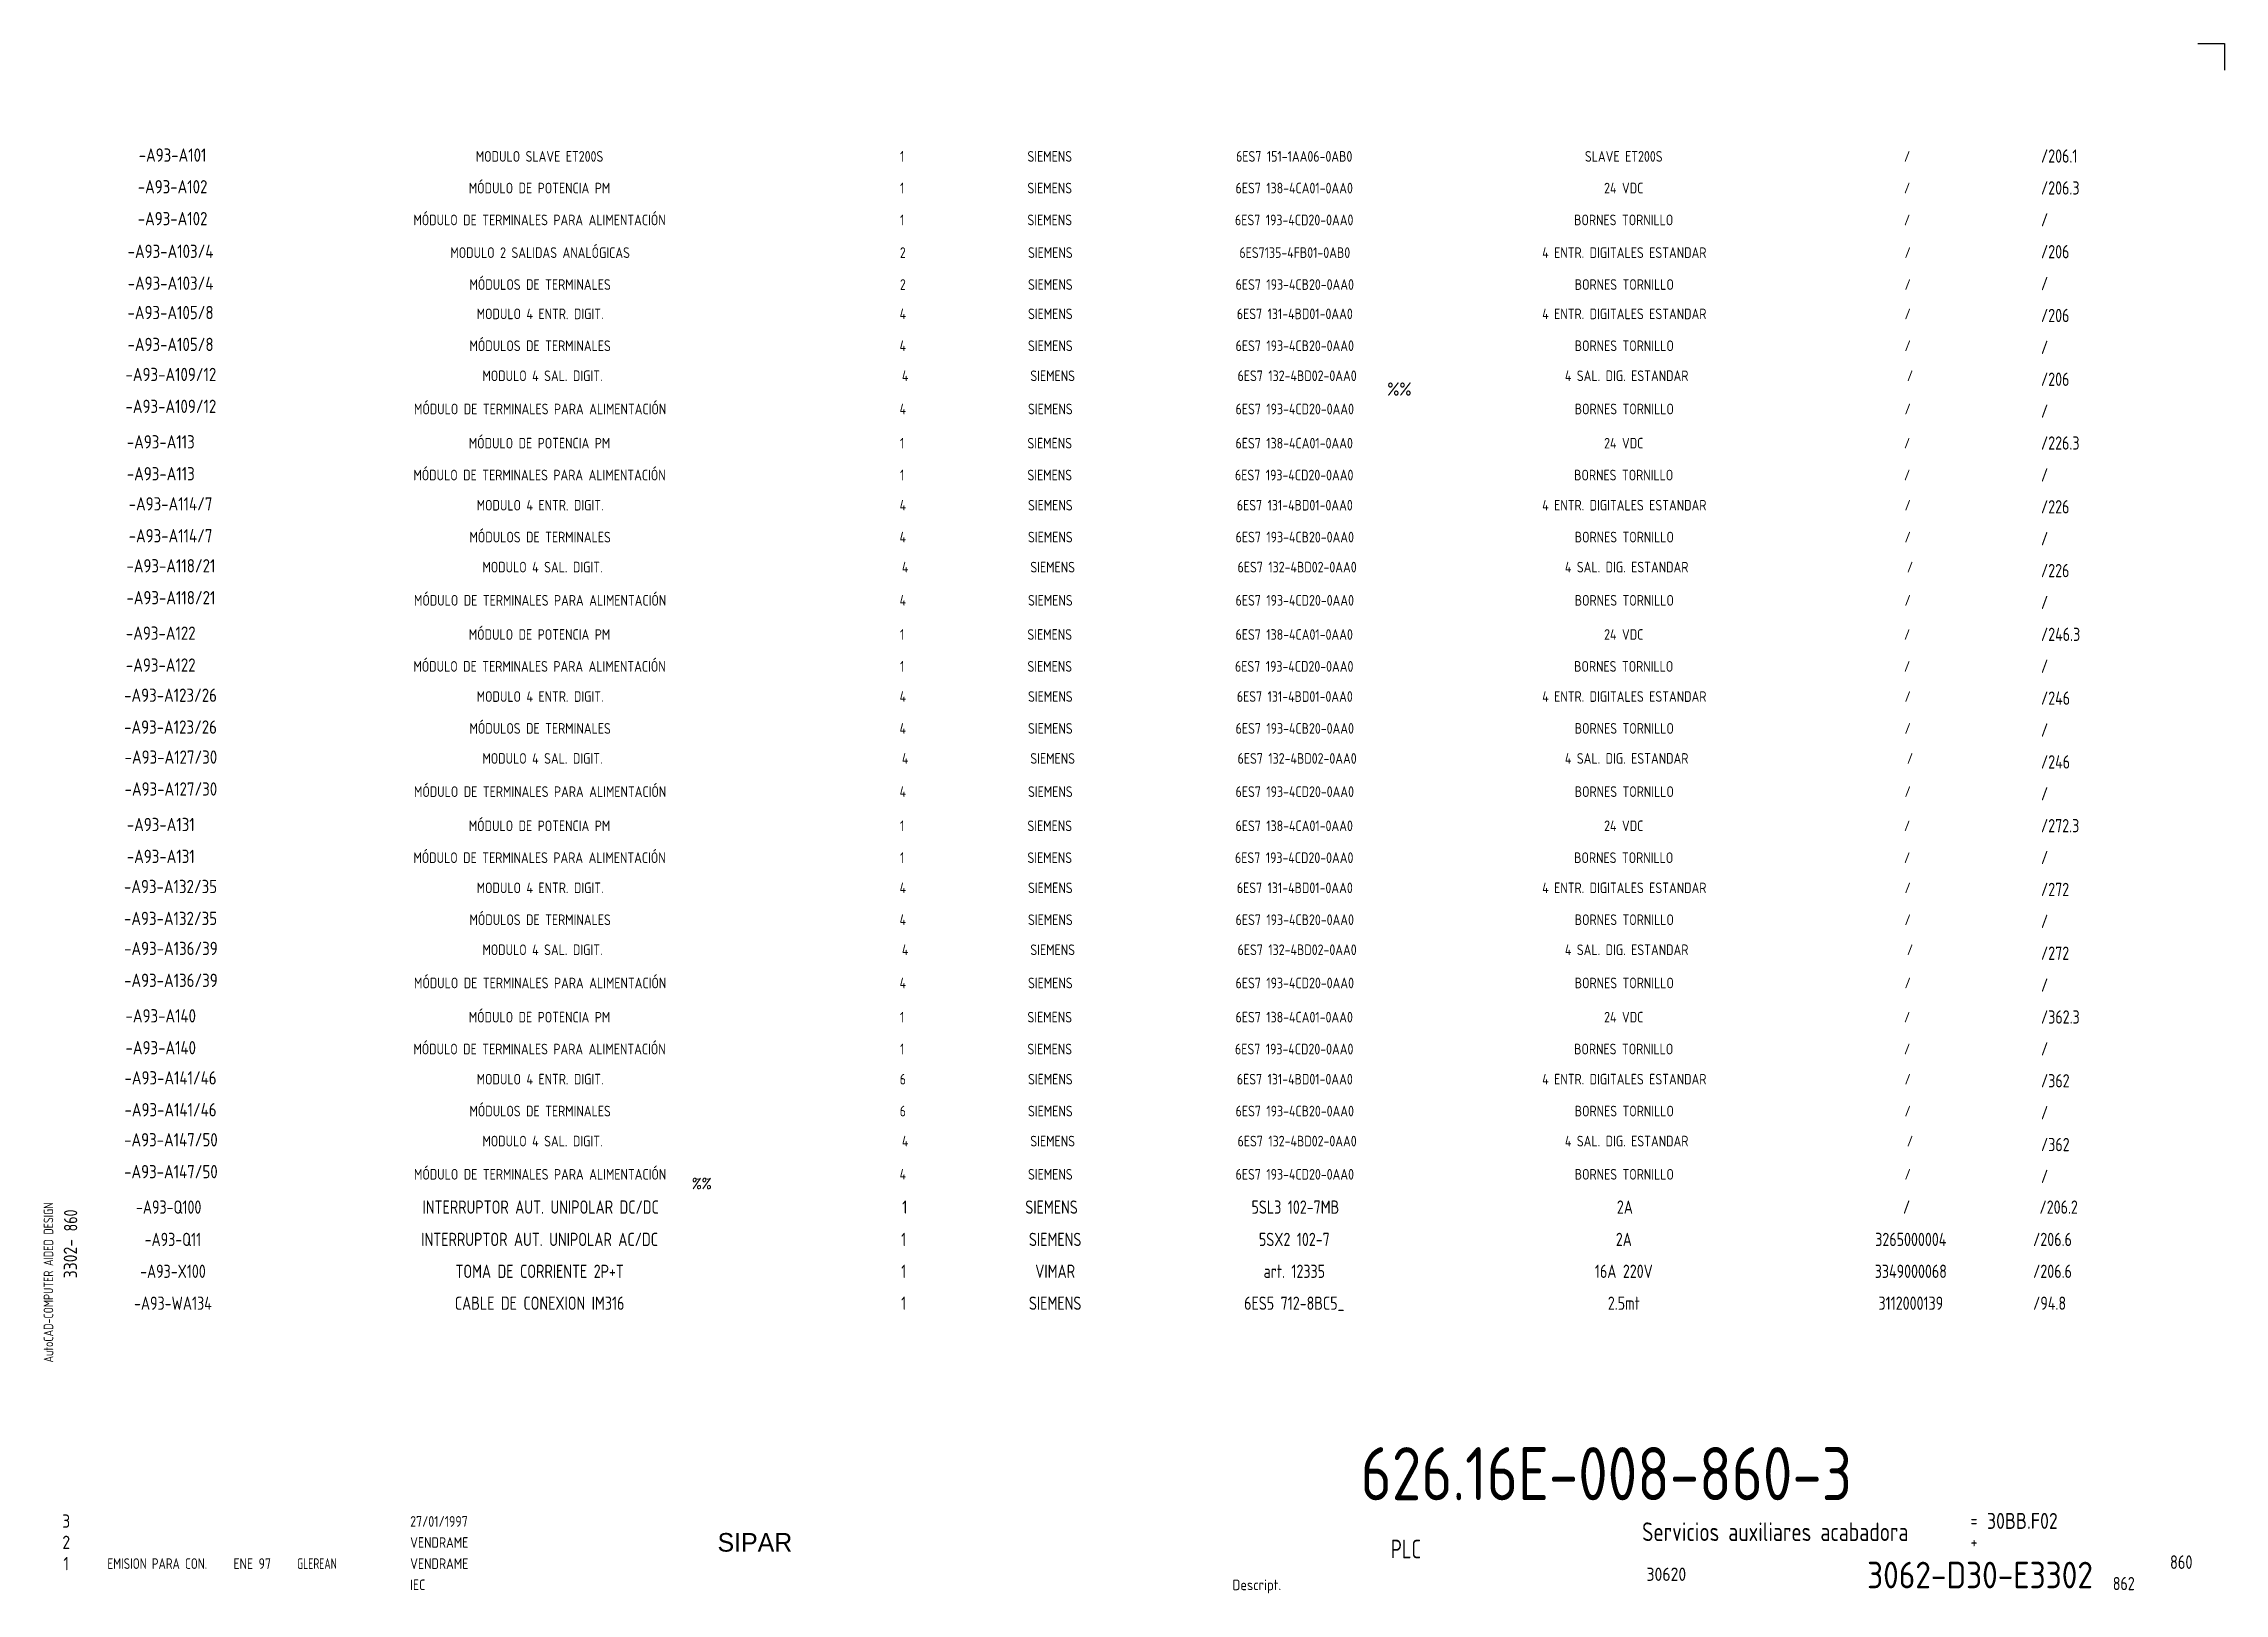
# Model space of a CAD drawing. Extents: x 10 to 420, y 5 to 297.
import ezdxf
from ezdxf.enums import TextEntityAlignment as Align

# ---------------------------------------------------------------- set-up
doc = ezdxf.new("R2010")
doc.units = 0
doc.header["$LTSCALE"] = 8
doc.header["$MEASUREMENT"] = 0
doc.layers.get('0').update_dxf_attribs({"linetype": 'CONTINUOUS'})
doc.layers.add('CART', color=7, linetype='CONTINUOUS')
doc.layers.add('ING', color=7, linetype='CONTINUOUS')
doc.styles.add('DIN', font='DIN', dxfattribs={"width": 0.85})
doc.styles.add('SIMPLEX', font='SIMPLEX', dxfattribs={"width": 0.9})
doc.styles.add('UNIV', font='UNIV')

# ---------------------------------------------------------------- blocks, each defined once
blk = doc.blocks.new('WB-FG100')
at = {"layer": 'CART', "color": 1}
for p, q in [((415, 297), (420, 297)), ((420, 297), (420, 292))]:
    blk.add_line(p, q, dxfattribs=at)
at = {"layer": 'CART', "color": 1, "style": 'DIN', "width": 0.8}
blk.add_text('AutoCAD-COMPUTER AIDED DESIGN', height=1.8, rotation=90, dxfattribs=at).set_placement((11.47, 48.84))
at = {"layer": 'CART', "color": 3, "style": 'DIN', "width": 0.8}
for s, p in [('=', (372.24, 17.91)), ('+', (372.24, 13.87))]:
    blk.add_text(s, height=2.5, dxfattribs=at).set_placement(p)
at = {"layer": 'CART', "color": 7, "style": 'DIN', "width": 0.9}
blk.add_attdef('FILE', text='', height=2.5, rotation=90, dxfattribs=at).set_placement((15.95, 68.38), align=Align.CENTER)
for tag, p in [('MOD-3', (13.92, 19)), ('MOD-2', (13.92, 15)), ('MOD-1', (13.92, 11)), ('NR.COMMESSA', (315, 9))]:
    blk.add_attdef(tag, text='', height=2.5, dxfattribs=at).set_placement(p, align=Align.MIDDLE)
at = {"layer": 'CART', "color": 7, "style": 'DIN'}
for tag, width, p in [('REV-3', 0.9, (21.66, 19)), ('DATA-3', 0.9, (45.37, 19)), ('NOME-3', 0.9, (57.37, 19)), ('REV-2', 0.9, (21.66, 15)), ('DATA-2', 0.9, (45.37, 15)), ('NOME-2', 0.9, (57.37, 15)), ('REV-1', 0.9, (21.66, 11)), ('DATA-1', 0.9, (45.37, 11)), ('NOME-1', 0.7, (57.37, 11))]:
    blk.add_attdef(tag, text='', height=2, dxfattribs=dict(at, width=width)).set_placement(p, align=Align.MIDDLE_LEFT)
at = {"layer": 'CART', "color": 7, "style": 'DIN', "width": 0.9}
for tag, p, height in [('DATA', (78.64, 17.94), 2), ('ESECUTORE', (78.64, 13.97), 2), ('CONTROLLORE', (78.64, 9.99), 2), ('SEGUE', (398.93, 5.65), 2.8), ('NORMA', (78.64, 6.01), 2)]:
    blk.add_attdef(tag, p, '', height=height, dxfattribs=at)
at = {"layer": 'CART', "color": 2, "style": 'DIN', "width": 0.9}
for tag, p in [('TITOLO-1/3', (266.5, 18.23)), ('TITOLO-1/2', (266.5, 15.73)), ('TITOLO-2/3', (266.5, 13.18)), ('TITOLO-2/2', (266.5, 10.68)), ('TITOLO-3/3', (266.5, 8.13))]:
    blk.add_attdef(tag, text='', height=3.5, dxfattribs=at).set_placement(p, align=Align.MIDDLE)
at = {"layer": 'CART', "color": 3, "style": 'DIN', "width": 0.9}
blk.add_attdef('ASSIEME', text='', height=3.5, dxfattribs=at).set_placement((334, 17), align=Align.MIDDLE)
at = {"layer": 'CART', "color": 3, "style": 'DIN', "width": 0.85}
for tag, p in [('=', (375.33, 16.63)), ('+', (375.33, 12.76))]:
    blk.add_attdef(tag, text='', height=3, dxfattribs=at).set_placement(p, align=Align.BOTTOM_LEFT)
at = {"layer": 'CART', "color": 3, "style": 'DIN', "width": 0.9}
blk.add_attdef('FOGLIO', text='', height=2.8, dxfattribs=at).set_placement((414.2, 9.56), align=Align.RIGHT)
at = {"layer": 'CART', "color": 2, "style": 'DIN', "width": 0.9}
blk.add_attdef('DISEGNO', text='', height=5, dxfattribs=at).set_placement((395.27, 6.35), align=Align.RIGHT)
at = {"layer": 'CART', "color": 1, "style": 'DIN', "width": 0.9}
blk.add_attdef('TIPOLOGIA', (233.37, 6), '', height=2, dxfattribs=at)

msp = doc.modelspace()

# ---------------------------------------------------------------- block references
at = {"layer": 'CART'}
ref = msp.add_blockref('WB-FG100', (0, 0), dxfattribs=at)
ref.add_attrib('TIPOLOGIA', 'Descript.', (233.37, 6), dxfattribs={"color": 1, "height": 2, "style": 'DIN', "width": 0.9})
ref.add_attrib('ASSIEME', 'Servicios auxiliares acabadora', dxfattribs={"color": 3, "height": 3.5, "style": 'DIN', "width": 0.8}).set_placement((335.5, 17), align=Align.MIDDLE)
ref.add_attrib('=', '30BB.F02', dxfattribs={"color": 3, "height": 3, "style": 'DIN', "width": 0.85}).set_placement((375.33, 16.63), align=Align.BOTTOM_LEFT)
ref.add_attrib('NR.COMMESSA', '30620', dxfattribs={"color": 7, "height": 2.5, "style": 'DIN', "width": 0.9}).set_placement((315, 9), align=Align.MIDDLE)
ref.add_attrib('DISEGNO', '3062-D30-E3302', dxfattribs={"color": 2, "height": 5, "style": 'DIN', "width": 0.9}).set_placement((395.27, 6.35), align=Align.RIGHT)
ref.add_attrib('DATA', '27/01/1997', (78.64, 17.94), dxfattribs={"color": 7, "height": 2, "style": 'DIN', "width": 0.85})
ref.add_attrib('ESECUTORE', 'VENDRAME', (78.64, 13.97), dxfattribs={"color": 7, "height": 2, "style": 'DIN', "width": 0.85})
ref.add_attrib('CONTROLLORE', 'VENDRAME', (78.64, 9.99), dxfattribs={"color": 7, "height": 2, "style": 'DIN', "width": 0.85})
ref.add_attrib('NORMA', 'IEC', (78.64, 6.01), dxfattribs={"color": 7, "height": 2, "style": 'DIN', "width": 0.85})
ref.add_attrib('MOD-1', '1', dxfattribs={"color": 7, "height": 2.5, "style": 'DIN', "width": 0.9}).set_placement((13.92, 11), align=Align.MIDDLE)
ref.add_attrib('REV-1', 'EMISION PARA CON.', dxfattribs={"color": 7, "height": 2, "style": 'DIN', "width": 0.8}).set_placement((21.66, 11), align=Align.MIDDLE_LEFT)
ref.add_attrib('DATA-1', 'ENE 97', dxfattribs={"color": 7, "height": 2, "style": 'DIN', "width": 0.85}).set_placement((45.37, 11), align=Align.MIDDLE_LEFT)
ref.add_attrib('NOME-1', 'GLEREAN', dxfattribs={"color": 7, "height": 2, "style": 'DIN', "width": 0.7}).set_placement((57.37, 11), align=Align.MIDDLE_LEFT)
ref.add_attrib('MOD-2', '2', dxfattribs={"color": 7, "height": 2.5, "style": 'DIN', "width": 0.9}).set_placement((13.92, 15), align=Align.MIDDLE)
ref.add_attrib('MOD-3', '3', dxfattribs={"color": 7, "height": 2.5, "style": 'DIN', "width": 0.9}).set_placement((13.92, 19), align=Align.MIDDLE)
ref.add_attrib('FILE', '3302-', dxfattribs={"color": 7, "height": 2.5, "rotation": 90, "style": 'DIN', "width": 0.9}).set_placement((15.95, 68.38), align=Align.CENTER)

# ---------------------------------------------------------------- texts
at = {"color": 3, "style": 'DIN'}
for s, height, width, p in [('-A93-A101', 2.5, 0.85, (33.93, 274.78)), ('-A93-A102', 2.5, 0.85, (33.93, 268.82)), ('-A93-A102', 2.5, 0.85, (33.93, 262.82)), ('-A93-A103/4', 2.5, 0.85, (33.55, 256.67)), ('-A93-A103/4', 2.5, 0.85, (33.55, 250.67)), ('-A93-A105/8', 2.5, 0.85, (33.55, 245.15)), ('-A93-A105/8', 2.5, 0.85, (33.55, 239.15)), ('-A93-A109/12', 2.5, 0.85, (33.62, 233.5)), ('-A93-A109/12', 2.5, 0.85, (33.62, 227.5)), ('-A93-A113', 2.5, 0.85, (31.71, 220.82)), ('-A93-A113', 2.5, 0.85, (31.71, 214.82)), ('-A93-A114/7', 2.5, 0.85, (33.55, 209.15)), ('-A93-A114/7', 2.5, 0.85, (33.55, 203.15)), ('-A93-A118/21', 2.5, 0.85, (33.62, 197.5)), ('-A93-A118/21', 2.5, 0.85, (33.62, 191.5)), ('-A93-A122', 2.5, 0.85, (31.71, 184.82)), ('-A93-A122', 2.5, 0.85, (31.71, 178.82)), ('-A93-A123/26', 2.5, 0.85, (33.55, 173.15)), ('-A93-A123/26', 2.5, 0.85, (33.55, 167.15)), ('-A93-A127/30', 2.5, 0.85, (33.62, 161.5)), ('-A93-A127/30', 2.5, 0.85, (33.62, 155.5)), ('-A93-A131', 2.5, 0.85, (31.71, 148.82)), ('-A93-A131', 2.5, 0.85, (31.71, 142.82)), ('-A93-A132/35', 2.5, 0.85, (33.55, 137.15)), ('-A93-A132/35', 2.5, 0.85, (33.55, 131.15)), ('-A93-A136/39', 2.5, 0.85, (33.62, 125.5)), ('-A93-A136/39', 2.5, 0.85, (33.62, 119.5)), ('-A93-A140', 2.5, 0.85, (31.71, 112.82)), ('-A93-A140', 2.5, 0.85, (31.71, 106.82)), ('-A93-A141/46', 2.5, 0.85, (33.55, 101.15)), ('-A93-A141/46', 2.5, 0.85, (33.55, 95.15)), ('-A93-A147/50', 2.5, 0.85, (33.62, 89.5)), ('-A93-A147/50', 2.5, 0.85, (33.62, 83.5)), ('PLC', 3.5, 0.75, (266, 12))]:
    msp.add_text(s, height=height, dxfattribs=dict(at, width=width)).set_placement(p, align=Align.CENTER)
at = {"style": 'DIN', "width": 0.85}
for s, p in [('MODULO SLAVE ET200S', (102.98, 274.78)), ('1', (171.22, 274.78)), ('SIEMENS', (198.98, 274.78)), ('6ES7 151-1AA06-0AB0', (244.98, 274.78)), ('SLAVE ET200S', (306.98, 274.78)), ('/', (360.3, 274.78)), ('MÓDULO DE POTENCIA PM', (102.98, 268.82)), ('SIEMENS', (198.98, 268.82)), ('6ES7 138-4CA01-0AA0', (244.98, 268.82)), ('24 VDC', (306.98, 268.82)), ('1', (171.22, 268.82)), ('/', (360.3, 268.82)), ('MÓDULO DE TERMINALES PARA ALIMENTACIÓN', (102.98, 262.82)), ('1', (171.22, 262.82)), ('SIEMENS', (198.98, 262.82)), ('6ES7 193-4CD20-0AA0', (244.98, 262.82)), ('BORNES TORNILLO', (306.98, 262.82)), ('/', (360.3, 262.82)), ('MODULO 2 SALIDAS ANALÓGICAS', (103.09, 256.67)), ('2', (171.34, 256.67)), ('SIEMENS', (199.09, 256.67)), ('6ES7135-4FB01-0AB0', (245.09, 256.67)), ('4 ENTR. DIGITALES ESTANDAR', (307.09, 256.67)), ('/', (360.41, 256.67)), ('MÓDULOS DE TERMINALES', (103.09, 250.67)), ('2', (171.34, 250.67)), ('SIEMENS', (199.09, 250.67)), ('6ES7 193-4CB20-0AA0', (245.09, 250.67)), ('BORNES TORNILLO', (307.09, 250.67)), ('/', (360.41, 250.67)), ('MODULO 4 ENTR. DIGIT.', (103.09, 245.15)), ('4', (171.34, 245.15)), ('SIEMENS', (199.09, 245.15)), ('6ES7 131-4BD01-0AA0', (245.09, 245.15)), ('4 ENTR. DIGITALES ESTANDAR', (307.09, 245.15)), ('/', (360.41, 245.15)), ('MÓDULOS DE TERMINALES', (103.09, 239.15)), ('4', (171.34, 239.15)), ('SIEMENS', (199.09, 239.15)), ('6ES7 193-4CB20-0AA0', (245.09, 239.15)), ('BORNES TORNILLO', (307.09, 239.15)), ('/', (360.41, 239.15)), ('MODULO 4 SAL. DIGIT.', (103.53, 233.5)), ('4', (171.77, 233.5)), ('SIEMENS', (199.53, 233.5)), ('6ES7 132-4BD02-0AA0', (245.53, 233.5)), ('4 SAL. DIG. ESTANDAR', (307.53, 233.5)), ('/', (360.85, 233.5)), ('MÓDULO DE TERMINALES PARA ALIMENTACIÓN', (103.09, 227.25)), ('4', (171.34, 227.25)), ('SIEMENS', (199.09, 227.25)), ('6ES7 193-4CD20-0AA0', (245.09, 227.25)), ('BORNES TORNILLO', (307.09, 227.25)), ('/', (360.41, 227.25)), ('MÓDULO DE POTENCIA PM', (102.98, 220.82)), ('1', (171.22, 220.82)), ('SIEMENS', (198.98, 220.82)), ('6ES7 138-4CA01-0AA0', (244.98, 220.82)), ('24 VDC', (306.98, 220.82)), ('/', (360.3, 220.82)), ('MÓDULO DE TERMINALES PARA ALIMENTACIÓN', (102.98, 214.82)), ('1', (171.22, 214.82)), ('SIEMENS', (198.98, 214.82)), ('6ES7 193-4CD20-0AA0', (244.98, 214.82)), ('BORNES TORNILLO', (306.98, 214.82)), ('/', (360.3, 214.82)), ('MODULO 4 ENTR. DIGIT.', (103.09, 209.15)), ('4', (171.34, 209.15)), ('SIEMENS', (199.09, 209.15)), ('6ES7 131-4BD01-0AA0', (245.09, 209.15)), ('4 ENTR. DIGITALES ESTANDAR', (307.09, 209.15)), ('/', (360.41, 209.15)), ('MÓDULOS DE TERMINALES', (103.09, 203.15)), ('4', (171.34, 203.15)), ('SIEMENS', (199.09, 203.15)), ('6ES7 193-4CB20-0AA0', (245.09, 203.15)), ('BORNES TORNILLO', (307.09, 203.15)), ('/', (360.41, 203.15)), ('MODULO 4 SAL. DIGIT.', (103.53, 197.5)), ('4', (171.77, 197.5)), ('SIEMENS', (199.53, 197.5)), ('6ES7 132-4BD02-0AA0', (245.53, 197.5)), ('4 SAL. DIG. ESTANDAR', (307.53, 197.5)), ('/', (360.85, 197.5)), ('MÓDULO DE TERMINALES PARA ALIMENTACIÓN', (103.09, 191.25)), ('4', (171.34, 191.25)), ('SIEMENS', (199.09, 191.25)), ('6ES7 193-4CD20-0AA0', (245.09, 191.25)), ('BORNES TORNILLO', (307.09, 191.25)), ('/', (360.41, 191.25)), ('MÓDULO DE POTENCIA PM', (102.98, 184.82)), ('1', (171.22, 184.82)), ('SIEMENS', (198.98, 184.82)), ('6ES7 138-4CA01-0AA0', (244.98, 184.82)), ('24 VDC', (306.98, 184.82)), ('/', (360.3, 184.82)), ('MÓDULO DE TERMINALES PARA ALIMENTACIÓN', (102.98, 178.82)), ('1', (171.22, 178.82)), ('SIEMENS', (198.98, 178.82)), ('6ES7 193-4CD20-0AA0', (244.98, 178.82)), ('BORNES TORNILLO', (306.98, 178.82)), ('/', (360.3, 178.82)), ('MODULO 4 ENTR. DIGIT.', (103.09, 173.15)), ('4', (171.34, 173.15)), ('SIEMENS', (199.09, 173.15)), ('6ES7 131-4BD01-0AA0', (245.09, 173.15)), ('4 ENTR. DIGITALES ESTANDAR', (307.09, 173.15)), ('/', (360.41, 173.15)), ('MÓDULOS DE TERMINALES', (103.09, 167.15)), ('4', (171.34, 167.15)), ('SIEMENS', (199.09, 167.15)), ('6ES7 193-4CB20-0AA0', (245.09, 167.15)), ('BORNES TORNILLO', (307.09, 167.15)), ('/', (360.41, 167.15)), ('MODULO 4 SAL. DIGIT.', (103.53, 161.5)), ('4', (171.77, 161.5)), ('SIEMENS', (199.53, 161.5)), ('6ES7 132-4BD02-0AA0', (245.53, 161.5)), ('4 SAL. DIG. ESTANDAR', (307.53, 161.5)), ('/', (360.85, 161.5)), ('MÓDULO DE TERMINALES PARA ALIMENTACIÓN', (103.09, 155.25)), ('4', (171.34, 155.25)), ('SIEMENS', (199.09, 155.25)), ('6ES7 193-4CD20-0AA0', (245.09, 155.25)), ('BORNES TORNILLO', (307.09, 155.25)), ('/', (360.41, 155.25)), ('MÓDULO DE POTENCIA PM', (102.98, 148.82)), ('1', (171.22, 148.82)), ('SIEMENS', (198.98, 148.82)), ('6ES7 138-4CA01-0AA0', (244.98, 148.82)), ('24 VDC', (306.98, 148.82)), ('/', (360.3, 148.82)), ('MÓDULO DE TERMINALES PARA ALIMENTACIÓN', (102.98, 142.82)), ('1', (171.22, 142.82)), ('SIEMENS', (198.98, 142.82)), ('6ES7 193-4CD20-0AA0', (244.98, 142.82)), ('BORNES TORNILLO', (306.98, 142.82)), ('/', (360.3, 142.82)), ('MODULO 4 ENTR. DIGIT.', (103.09, 137.15)), ('4', (171.34, 137.15)), ('SIEMENS', (199.09, 137.15)), ('6ES7 131-4BD01-0AA0', (245.09, 137.15)), ('4 ENTR. DIGITALES ESTANDAR', (307.09, 137.15)), ('/', (360.41, 137.15)), ('MÓDULOS DE TERMINALES', (103.09, 131.15)), ('4', (171.34, 131.15)), ('SIEMENS', (199.09, 131.15)), ('6ES7 193-4CB20-0AA0', (245.09, 131.15)), ('BORNES TORNILLO', (307.09, 131.15)), ('/', (360.41, 131.15)), ('MODULO 4 SAL. DIGIT.', (103.53, 125.5)), ('4', (171.77, 125.5)), ('SIEMENS', (199.53, 125.5)), ('6ES7 132-4BD02-0AA0', (245.53, 125.5)), ('4 SAL. DIG. ESTANDAR', (307.53, 125.5)), ('/', (360.85, 125.5)), ('MÓDULO DE TERMINALES PARA ALIMENTACIÓN', (103.09, 119.25)), ('4', (171.34, 119.25)), ('SIEMENS', (199.09, 119.25)), ('6ES7 193-4CD20-0AA0', (245.09, 119.25)), ('BORNES TORNILLO', (307.09, 119.25)), ('/', (360.41, 119.25)), ('MÓDULO DE POTENCIA PM', (102.98, 112.82)), ('1', (171.22, 112.82)), ('SIEMENS', (198.98, 112.82)), ('6ES7 138-4CA01-0AA0', (244.98, 112.82)), ('24 VDC', (306.98, 112.82)), ('/', (360.3, 112.82)), ('MÓDULO DE TERMINALES PARA ALIMENTACIÓN', (102.98, 106.82)), ('1', (171.22, 106.82)), ('SIEMENS', (198.98, 106.82)), ('6ES7 193-4CD20-0AA0', (244.98, 106.82)), ('BORNES TORNILLO', (306.98, 106.82)), ('/', (360.3, 106.82)), ('MODULO 4 ENTR. DIGIT.', (103.09, 101.15)), ('6', (171.34, 101.15)), ('SIEMENS', (199.09, 101.15)), ('6ES7 131-4BD01-0AA0', (245.09, 101.15)), ('4 ENTR. DIGITALES ESTANDAR', (307.09, 101.15)), ('/', (360.41, 101.15)), ('MÓDULOS DE TERMINALES', (103.09, 95.15)), ('6', (171.34, 95.15)), ('SIEMENS', (199.09, 95.15)), ('6ES7 193-4CB20-0AA0', (245.09, 95.15)), ('BORNES TORNILLO', (307.09, 95.15)), ('/', (360.41, 95.15)), ('MODULO 4 SAL. DIGIT.', (103.53, 89.5)), ('4', (171.77, 89.5)), ('SIEMENS', (199.53, 89.5)), ('6ES7 132-4BD02-0AA0', (245.53, 89.5)), ('4 SAL. DIG. ESTANDAR', (307.53, 89.5)), ('/', (360.85, 89.5)), ('MÓDULO DE TERMINALES PARA ALIMENTACIÓN', (103.09, 83.25)), ('4', (171.34, 83.25)), ('SIEMENS', (199.09, 83.25)), ('6ES7 193-4CD20-0AA0', (245.09, 83.25)), ('BORNES TORNILLO', (307.09, 83.25)), ('/', (360.41, 83.25))]:
    msp.add_text(s, height=2, dxfattribs=at).set_placement(p, align=Align.CENTER)
at = {"color": 7, "style": 'DIN', "width": 0.8}
for s, p in [('/206.1', (385.48, 275.85)), ('/206.3', (385.48, 269.85)), ('/', (385.48, 263.85)), ('/206', (385.48, 257.85)), ('/', (385.48, 251.85)), ('/206', (385.48, 245.85)), ('/', (385.48, 239.85)), ('/206', (385.48, 233.85)), ('/', (385.48, 227.85)), ('/226.3', (385.48, 221.85)), ('/', (385.48, 215.85)), ('/226', (385.48, 209.85)), ('/', (385.48, 203.85)), ('/226', (385.48, 197.85)), ('/', (385.48, 191.85)), ('/246.3', (385.48, 185.85)), ('/', (385.48, 179.85)), ('/246', (385.48, 173.85)), ('/', (385.48, 167.85)), ('/246', (385.48, 161.85)), ('/', (385.48, 155.85)), ('/272.3', (385.48, 149.85)), ('/', (385.48, 143.85)), ('/272', (385.48, 137.85)), ('/', (385.48, 131.85)), ('/272', (385.48, 125.85)), ('/', (385.48, 119.85)), ('/362.3', (385.48, 113.85)), ('/', (385.48, 107.85)), ('/362', (385.48, 101.85)), ('/', (385.48, 95.85)), ('/362', (385.48, 89.85)), ('/', (385.48, 83.85)), ('/206.2', (385.2, 78.08)), ('/206.6', (384, 72)), ('/206.6', (384, 66)), ('/94.8', (384, 60))]:
    msp.add_text(s, height=2.5, dxfattribs=at).set_placement(p, align=Align.MIDDLE_LEFT)
at = {"style": 'DIN'}
for s, width, p in [('%%', 0.85, (262.5, 230.75)), ('862', 0.8, (399, 6))]:
    msp.add_text(s, height=2.5, dxfattribs=dict(at, width=width)).set_placement(p)
at = {"color": 7, "linetype": 'Continuous', "style": 'SIMPLEX', "width": 0.9}
msp.add_text('%%', height=2, dxfattribs=at).set_placement((133.5, 82.5), align=Align.MIDDLE)
at = {"color": 3, "style": 'DIN', "width": 0.8}
for s, p in [('-A93-Q100', (33.2, 78.08)), ('-A93-Q11', (34, 72)), ('-A93-X100', (34, 66)), ('-A93-WA134', (34, 60))]:
    msp.add_text(s, height=2.5, dxfattribs=at).set_placement(p, align=Align.MIDDLE_CENTER)
at = {"color": 7, "style": 'DIN', "width": 0.8}
for s, p in [('1', (171.7, 78.08)), ('SIEMENS', (199.32, 78.08)), ('5SL3 102-7MB', (245.2, 78.08)), ('2A', (307.2, 78.08)), ('/', (360.2, 78.08)), ('1', (171.5, 72)), ('SIEMENS', (200, 72)), ('5SX2 102-7', (245, 72)), ('2A', (307, 72)), ('3265000004', (361, 72)), ('1', (171.5, 66)), ('VIMAR', (200, 66)), ('art. 12335', (245, 66)), ('16A 220V', (307, 66)), ('3349000068', (361, 66)), ('1', (171.5, 60)), ('SIEMENS', (200, 60)), ('6ES5 712-8BC5_', (245, 60)), ('2.5mt', (307, 60)), ('3112000139', (361, 60))]:
    msp.add_text(s, height=2.5, dxfattribs=at).set_placement(p, align=Align.MIDDLE_CENTER)
at = {"style": 'DIN', "width": 0.8}
msp.add_text('860', height=2.5, rotation=90, dxfattribs=at).set_placement((16, 73.5))
at = {"color": 3, "style": 'DIN', "width": 0.8}
msp.add_text('860', height=2.56, dxfattribs=at).set_placement((414, 10), align=Align.RIGHT)
at = {"color": 2, "insert": (257.47, 32.92), "char_height": 10, "width": 111.0411, "attachment_point": 1, "style": 'DIN'}
msp.add_mtext('626.16E-008-860-3', dxfattribs=at)
at = {"layer": 'CART', "color": 2, "linetype": 'Continuous', "style": 'UNIV'}
msp.add_text('SIPAR', height=3.5, dxfattribs=at).set_placement((143.5, 13.25), align=Align.CENTER)
at = {"layer": 'ING', "color": 7, "style": 'DIN', "width": 0.8}
for s, p in [('INTERRUPTOR AUT. UNIPOLAR DC/DC', (103.2, 78.08)), ('INTERRUPTOR AUT. UNIPOLAR AC/DC', (103, 72)), ('TOMA DE CORRIENTE 2P+T', (103, 66)), ('CABLE DE CONEXION IM316', (103, 60))]:
    msp.add_text(s, height=2.5, dxfattribs=at).set_placement(p, align=Align.MIDDLE_CENTER)

doc.saveas('drawing.dxf')
